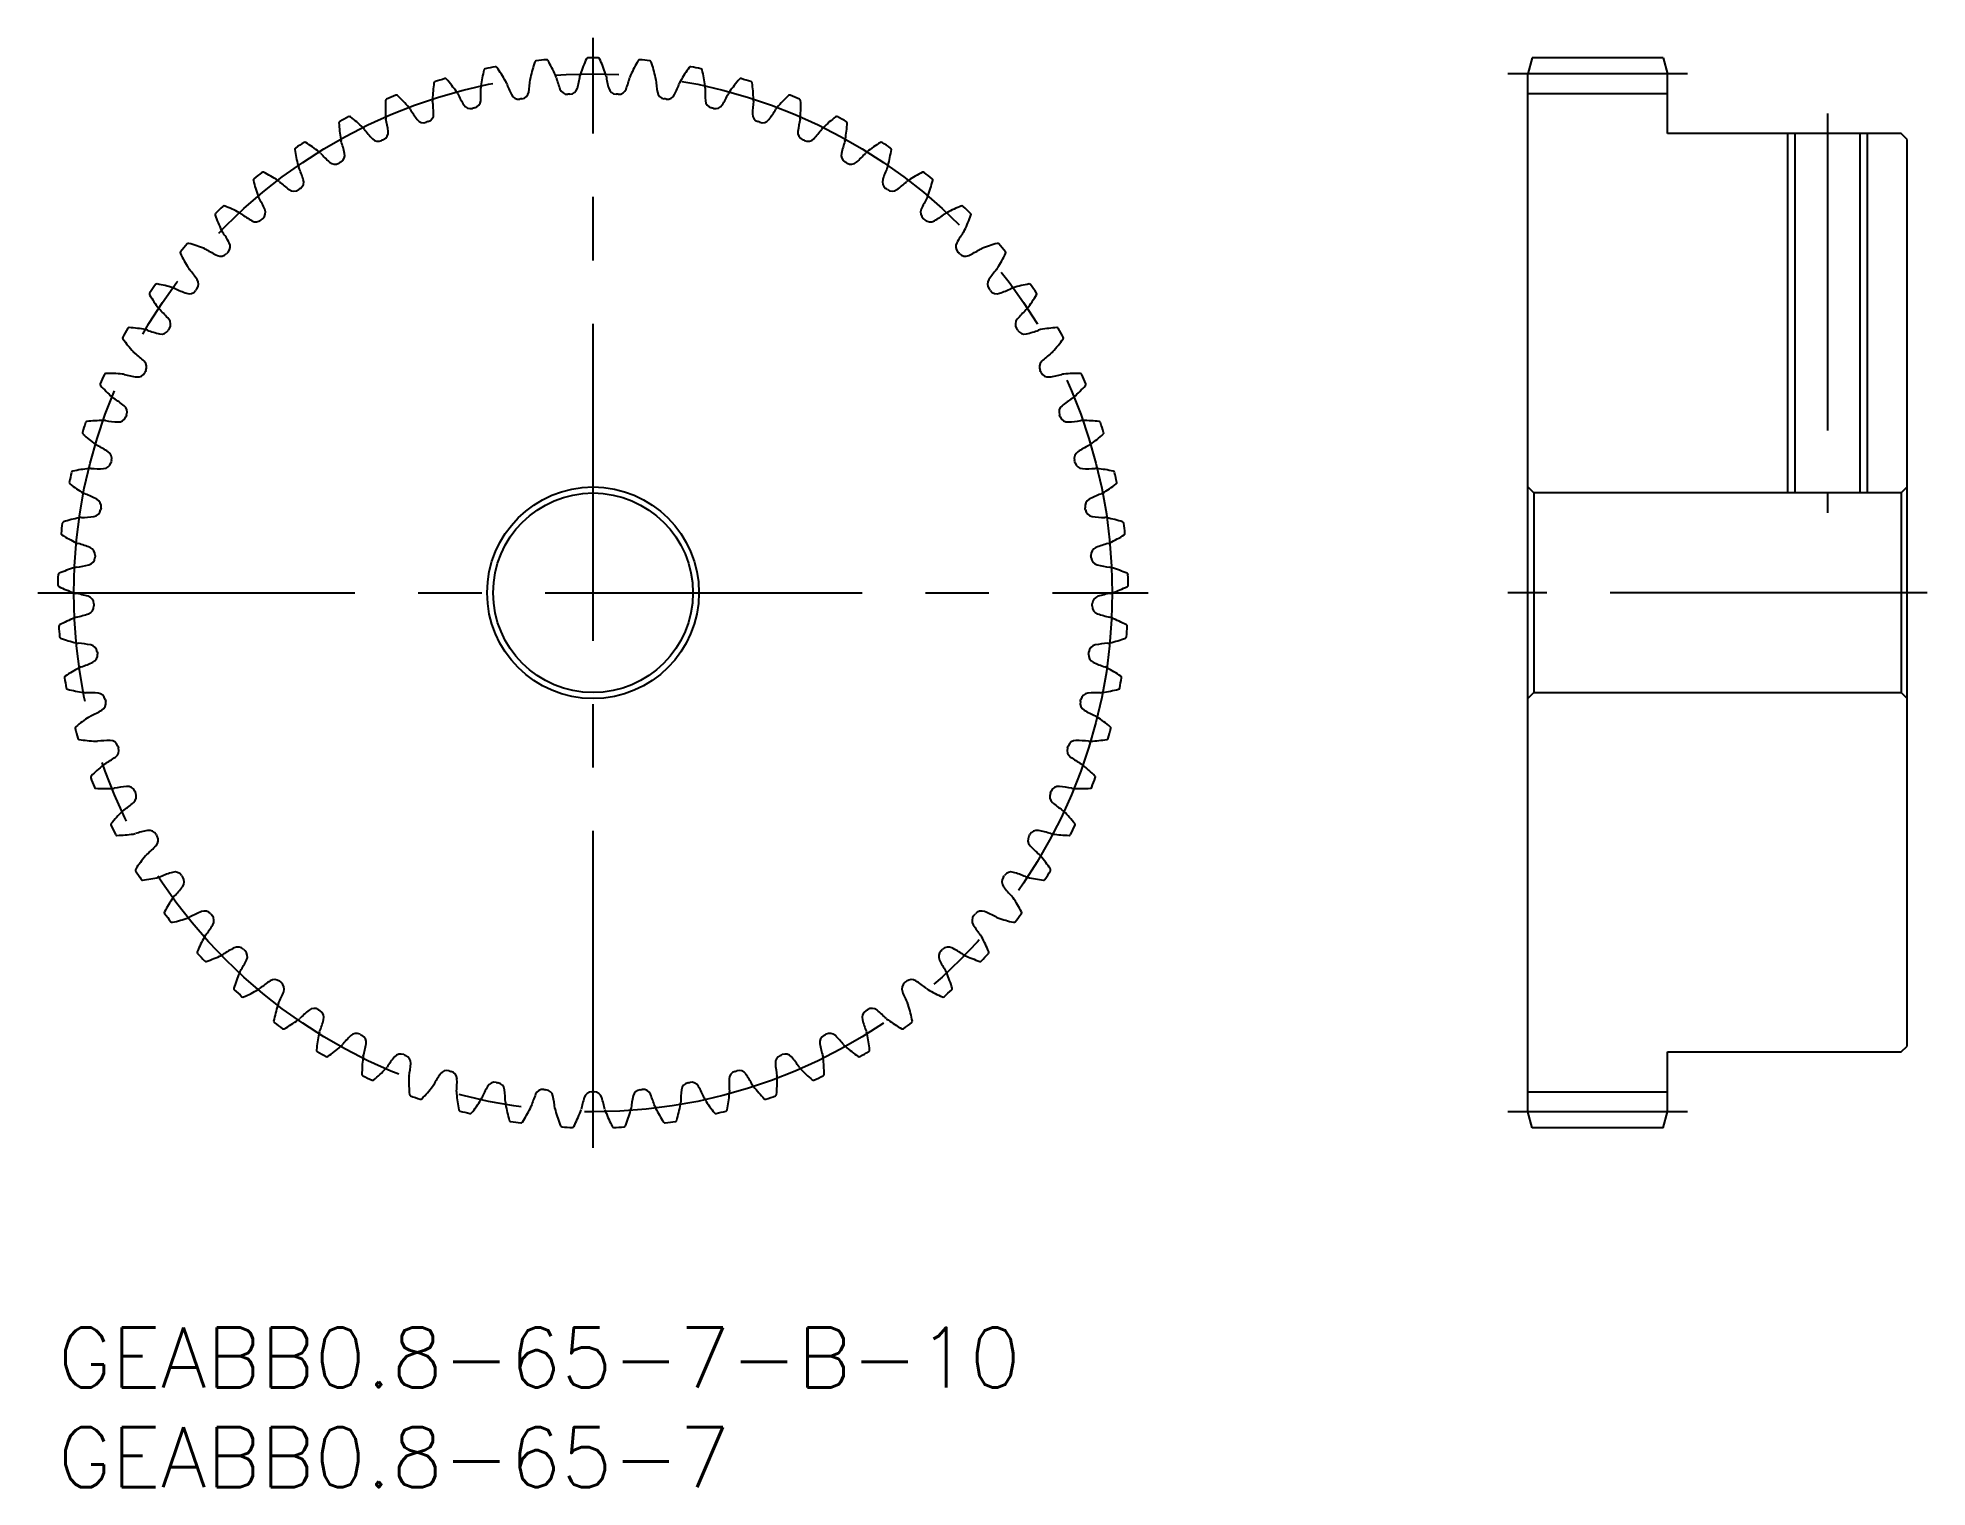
# Model space of a CAD drawing. Extents: x -1 to 93.6, y -8 to 64.6.
import ezdxf

# ---------------------------------------------------------------- set-up
doc = ezdxf.new("R2010")
doc.units = 0
doc.header["$LTSCALE"] = 0.5
doc.linetypes.add('CENTER', pattern=[50.8, 31.75, -6.35, 6.35, -6.35])
for name, color, linetype in [('MSM_CENTER', 1, 'CENTER'), ('MSM_CONTINUOUS', 7, 'CONTINUOUS'), ('MSM_NARROW', 5, 'CONTINUOUS'), ('MSM_PART_NUMBER', 7, 'CONTINUOUS')]:
    doc.layers.add(name, color=color, linetype=linetype)
doc.styles.get("Standard").update_dxf_attribs({"font": 'txt.shx', "height": 3, "bigfont": 'bigfont.shx'})

# ---------------------------------------------------------------- blocks, each defined once
blk = doc.blocks.new('*U2')
at = {"layer": 'MSM_PART_NUMBER'}
blk.add_text('GEABB0.8-65-7-B-10', height=3, dxfattribs=at).set_placement((0, -3))
blk = doc.blocks.new('*U3')
at = {"layer": 'MSM_PART_NUMBER'}
blk.add_text('GEABB0.8-65-7', height=3, dxfattribs=at).set_placement((0, -8))

msp = doc.modelspace()

# ---------------------------------------------------------------- linework, layer by layer
at = {"layer": 'MSM_CENTER'}
for p, q in [((26.8, 9), (26.8, 64.6)), ((81.6, 62.8), (72.6, 62.8)), ((88.6, 60.8), (88.6, 40.8)), ((-1, 36.8), (54.6, 36.8)), ((93.6, 36.8), (72.6, 36.8)), ((81.6, 10.8), (72.6, 10.8))]:
    msp.add_line(p, q, dxfattribs=at)
msp.add_circle((26.8, 36.8), 26, dxfattribs=at)
at = {"layer": 'MSM_CONTINUOUS'}
for p, q in [((73.814, 63.6), (73.6, 62.8)), ((80.386, 63.6), (73.814, 63.6)), ((80.386, 63.6), (80.6, 62.8)), ((73.6, 10.8), (73.6, 62.8)), ((80.6, 59.8), (80.6, 62.8)), ((80.6, 61.8), (73.6, 61.8)), ((92.3, 59.8), (80.6, 59.8)), ((86.979, 59.8), (86.979, 41.8)), ((90.221, 59.8), (90.221, 41.8)), ((92.6, 59.5), (92.3, 59.8)), ((92.6, 14.1), (92.6, 59.5)), ((73.6, 42.1), (73.9, 41.8)), ((73.9, 41.8), (73.9, 31.8)), ((92.3, 41.8), (73.9, 41.8)), ((92.3, 41.8), (92.6, 42.1)), ((92.3, 41.8), (92.3, 31.8)), ((73.9, 31.8), (73.6, 31.5)), ((73.9, 31.8), (92.3, 31.8)), ((92.6, 31.5), (92.3, 31.8)), ((80.6, 10.8), (80.6, 13.8)), ((80.6, 13.8), (92.3, 13.8)), ((92.3, 13.8), (92.6, 14.1)), ((73.6, 11.8), (80.6, 11.8)), ((73.814, 10), (73.6, 10.8)), ((80.386, 10), (80.6, 10.8)), ((80.386, 10), (73.814, 10))]:
    msp.add_line(p, q, dxfattribs=at)
for radius in [5.3, 5]:
    msp.add_circle((26.8, 36.8), radius, dxfattribs=at)
for centre, radius, start, end in [((31.58, 60.772), 8.125, 161.16545, 166.92308), ((23.966, 63.369), 0.08, 96.08816, 161.16541), ((26.8, 36.8), 26.8, 94.98876, 96.08816), ((24.476, 63.419), 0.08, 29.91147, 94.98876), ((17.503, 59.407), 8.125, 24.15385, 29.91147), ((33.872, 60.199), 8.125, 155.62699, 161.38461), ((26.544, 63.519), 0.08, 90.5497, 155.62695), ((26.8, 36.8), 26.8, 89.4503, 90.5497), ((27.056, 63.519), 0.08, 24.37301, 89.4503), ((19.728, 60.199), 8.125, 18.61539, 24.37301), ((36.097, 59.407), 8.125, 150.08853, 155.84615), ((29.124, 63.419), 0.08, 85.01124, 150.08854), ((26.8, 36.8), 26.8, 83.91184, 85.01124), ((29.634, 63.369), 0.08, 18.83455, 83.91183), ((22.02, 60.772), 8.125, 13.07692, 18.83455), ((26.8, 36.8), 26.8, 106.06568, 107.16508), ((19.406, 62.476), 0.08, 40.9884, 106.06568), ((13.333, 57.2), 8.125, 35.23077, 40.9884), ((29.244, 61.122), 8.125, 166.70391, 172.46154), ((21.415, 62.972), 0.08, 101.62662, 166.70395), ((26.8, 36.8), 26.8, 100.52722, 101.62662), ((21.918, 63.07), 0.08, 35.44994, 100.52722), ((15.365, 58.404), 8.125, 29.69231, 35.44994), ((17.164, 62.923), 6.5, 350.74195, 356.29969), ((24.312, 62.46), 0.663, 166.92279, 176.29943), ((24.312, 62.46), 0.663, 14.77749, 24.15413), ((31.238, 64.287), 6.5, 194.77723, 200.33497), ((19.73, 63.731), 6.5, 345.20349, 350.76123), ((26.8, 62.581), 0.663, 161.38433, 170.76097), ((26.8, 62.581), 0.663, 9.23903, 18.61566), ((33.87, 63.731), 6.5, 189.23877, 194.79651), ((22.362, 64.287), 6.5, 339.66503, 345.22277), ((29.288, 62.46), 0.663, 155.84588, 165.22251), ((29.288, 62.46), 0.663, 3.70057, 13.07719), ((36.436, 62.923), 6.5, 183.70031, 189.25805), ((38.235, 58.404), 8.125, 144.55006, 150.30769), ((31.682, 63.07), 0.08, 79.47278, 144.55008), ((26.8, 36.8), 26.8, 78.37338, 79.47278), ((32.185, 62.972), 0.08, 13.29609, 78.37337), ((24.356, 61.122), 8.125, 7.53846, 13.29609), ((40.267, 57.2), 8.125, 139.0116, 144.76923), ((34.194, 62.476), 0.08, 73.93432, 139.01162), ((26.8, 36.8), 26.8, 72.83492, 73.93432), ((16.487, 61.45), 0.08, 112.70355, 177.78087), ((26.8, 36.8), 26.8, 111.60415, 112.70355), ((16.962, 61.643), 0.08, 46.52686, 111.60415), ((11.427, 55.805), 8.125, 40.76923, 46.52686), ((19.428, 61.504), 0.663, 177.99971, 187.37635), ((26.886, 61.244), 8.125, 172.24237, 178), ((18.914, 62.33), 0.08, 107.16508, 172.24241), ((19.428, 61.504), 0.663, 25.85442, 35.23105), ((25.874, 64.628), 6.5, 205.85415, 211.41189), ((14.688, 61.871), 6.5, 356.28041, 1.83815), ((21.847, 62.1), 0.663, 172.46125, 181.83789), ((21.847, 62.1), 0.663, 20.31595, 29.69259), ((28.564, 64.587), 6.5, 200.31569, 205.87343), ((23.076, 61.925), 0.4, 205.87343, 278.43164), ((26.8, 36.8), 25, 98.18382, 98.43157), ((23.184, 61.941), 0.4, 278.18382, 350.74196), ((25.518, 62.168), 0.4, 200.33497, 272.89304), ((26.8, 36.8), 25, 92.64535, 92.89311), ((25.628, 62.173), 0.4, 272.64535, 345.2035), ((27.972, 62.173), 0.4, 194.7965, 267.35458), ((26.8, 36.8), 25, 87.10689, 87.35465), ((28.082, 62.168), 0.4, 267.10689, 339.66503), ((30.416, 61.941), 0.4, 189.25804, 261.81625), ((26.8, 36.8), 25, 81.56843, 81.81618), ((30.524, 61.925), 0.4, 261.56843, 334.12657), ((25.036, 64.587), 6.5, 334.12657, 339.68431), ((31.753, 62.1), 0.663, 150.30742, 159.68405), ((31.753, 62.1), 0.663, 358.16211, 7.53873), ((38.912, 61.871), 6.5, 178.16185, 183.71959), ((27.726, 64.628), 6.5, 328.58811, 334.14585), ((34.172, 61.504), 0.663, 144.76896, 154.14558), ((34.686, 62.33), 0.08, 7.75763, 72.83491), ((26.714, 61.244), 8.125, 2, 7.75763), ((34.172, 61.504), 0.663, 352.62365, 2.00027), ((42.173, 55.805), 8.125, 133.47314, 139.23077), ((36.638, 61.643), 0.08, 68.39585, 133.47316), ((26.8, 36.8), 26.8, 67.29645, 68.39585), ((37.113, 61.45), 0.08, 2.21917, 67.29645), ((26.8, 36.8), 26.8, 117.14261, 118.24201), ((14.61, 60.577), 0.08, 52.06532, 117.14261), ((9.664, 54.232), 8.125, 46.30769, 52.06532), ((24.526, 61.138), 8.125, 177.78083, 183.53846), ((17.078, 60.678), 0.663, 183.53818, 192.91481), ((17.078, 60.678), 0.663, 31.39288, 40.76951), ((23.193, 64.409), 6.5, 211.39261, 216.95035), ((18.421, 60.778), 0.4, 289.26074, 1.81888), ((12.324, 60.585), 6.5, 1.81888, 7.37662), ((20.668, 61.449), 0.4, 211.41189, 283.96996), ((26.8, 36.8), 25, 103.72228, 103.97003), ((20.775, 61.475), 0.4, 283.72228, 356.28042), ((32.825, 61.475), 0.4, 183.71958, 256.27779), ((26.8, 36.8), 25, 76.02997, 76.27772), ((32.932, 61.449), 0.4, 256.02997, 328.58811), ((41.276, 60.585), 6.5, 172.62338, 178.18112), ((35.179, 60.778), 0.4, 178.18112, 250.73933), ((30.407, 64.409), 6.5, 323.04965, 328.60739), ((36.522, 60.678), 0.663, 139.2305, 148.60712), ((36.522, 60.678), 0.663, 347.08519, 356.46181), ((29.074, 61.138), 8.125, 356.46154, 2.21917), ((43.936, 54.232), 8.125, 127.93468, 133.69231), ((38.99, 60.577), 0.08, 62.85739, 127.93471), ((26.8, 36.8), 26.8, 61.75799, 62.85739), ((14.156, 60.339), 0.08, 118.24201, 183.31933), ((22.188, 60.805), 8.125, 183.31929, 189.07692), ((14.819, 59.628), 0.663, 36.93134, 46.30797), ((20.545, 63.932), 6.5, 216.93108, 222.48882), ((16.146, 59.858), 0.4, 294.7992, 7.35734), ((10.096, 59.077), 6.5, 7.35734, 12.91508), ((18.318, 60.742), 0.4, 216.95035, 289.50842), ((26.8, 36.8), 25, 109.26074, 109.50849), ((26.8, 36.8), 25, 70.49151, 70.73926), ((35.282, 60.742), 0.4, 250.49151, 323.04965), ((37.454, 59.858), 0.4, 172.64266, 245.20087), ((43.504, 59.077), 6.5, 167.08492, 172.64266), ((33.055, 63.932), 6.5, 317.51118, 323.06892), ((38.781, 59.628), 0.663, 133.69204, 143.06866), ((31.412, 60.805), 8.125, 350.92308, 356.68071), ((39.444, 60.339), 0.08, 356.68071, 61.75799), ((11.943, 59.009), 0.08, 123.78047, 188.85779), ((19.892, 60.248), 8.125, 188.85776, 194.61538), ((26.8, 36.8), 26.8, 122.68107, 123.78047), ((12.372, 59.29), 0.08, 57.60378, 122.68107), ((8.062, 52.497), 8.125, 51.84615, 57.60378), ((12.672, 58.365), 0.663, 42.4698, 51.84643), ((17.955, 63.201), 6.5, 222.46954, 228.02728), ((14.819, 59.628), 0.663, 189.07664, 198.45328), ((13.971, 58.722), 0.4, 300.33766, 12.8958), ((8.024, 57.36), 6.5, 12.8958, 18.45354), ((16.047, 59.811), 0.4, 222.48881, 295.04695), ((26.8, 36.8), 25, 114.7992, 115.04695), ((26.8, 36.8), 25, 64.95305, 65.2008), ((37.553, 59.811), 0.4, 244.95305, 317.51119), ((39.629, 58.722), 0.4, 167.1042, 239.66227), ((45.576, 57.36), 6.5, 161.54646, 167.1042), ((38.781, 59.628), 0.663, 341.54672, 350.92335), ((35.645, 63.201), 6.5, 311.97272, 317.53046), ((40.928, 58.365), 0.663, 128.15357, 137.5302), ((45.538, 52.497), 8.125, 122.39622, 128.15385), ((41.228, 59.29), 0.08, 57.31893, 122.39624), ((26.8, 36.8), 26.8, 56.21953, 57.31893), ((33.708, 60.248), 8.125, 345.38462, 351.14224), ((41.657, 59.009), 0.08, 351.14224, 56.21953), ((26.8, 36.8), 26.8, 128.21953, 129.31893), ((10.269, 57.792), 0.08, 63.14224, 128.21953), ((6.634, 50.615), 8.125, 57.38462, 63.14224), ((12.672, 58.365), 0.663, 194.61511, 203.99174), ((6.128, 55.452), 6.5, 18.43426, 23.992), ((13.876, 58.666), 0.4, 228.02727, 300.58535), ((26.8, 36.8), 25, 120.33766, 120.58542), ((26.8, 36.8), 25, 59.41458, 59.66234), ((39.724, 58.666), 0.4, 239.41458, 311.97273), ((47.472, 55.452), 6.5, 156.008, 161.56574), ((40.928, 58.365), 0.663, 336.00826, 345.38489), ((46.966, 50.615), 8.125, 116.85776, 122.61538), ((43.331, 57.792), 0.08, 51.78047, 116.85779), ((26.8, 36.8), 26.8, 50.68107, 51.78047), ((9.869, 57.471), 0.08, 129.31893, 194.39625), ((17.662, 59.472), 8.125, 194.39622, 200.15385), ((10.656, 56.901), 0.663, 48.00826, 57.38489), ((15.449, 62.224), 6.5, 228.008, 233.56574), ((11.826, 57.317), 0.4, 233.56573, 306.12388), ((26.8, 36.8), 25, 125.87612, 126.12388), ((11.915, 57.381), 0.4, 305.87612, 18.43427), ((41.685, 57.381), 0.4, 161.56573, 234.12381), ((26.8, 36.8), 25, 53.87612, 54.12388), ((41.774, 57.317), 0.4, 233.87612, 306.43427), ((38.151, 62.224), 6.5, 306.43426, 311.992), ((42.944, 56.901), 0.663, 122.61511, 131.99174), ((35.938, 59.472), 8.125, 339.84615, 345.60378), ((43.731, 57.471), 0.08, 345.60378, 50.68107), ((26.8, 36.8), 26.8, 133.75799, 134.85739), ((8.32, 56.099), 0.08, 68.68071, 133.75799), ((5.395, 48.605), 8.125, 62.92308, 68.68071), ((8.792, 55.249), 0.663, 53.54672, 62.92335), ((10.656, 56.901), 0.663, 200.15357, 209.5302), ((4.424, 53.37), 6.5, 23.97272, 29.53046), ((9.998, 55.849), 0.4, 311.41458, 23.97273), ((43.602, 55.849), 0.4, 156.02727, 228.58535), ((49.176, 53.37), 6.5, 150.46954, 156.02728), ((42.944, 56.901), 0.663, 330.4698, 339.84643), ((44.808, 55.249), 0.663, 117.07665, 126.45328), ((48.205, 48.605), 8.125, 111.31929, 117.07692), ((45.28, 56.099), 0.08, 46.24201, 111.31933), ((26.8, 36.8), 26.8, 45.14261, 46.24201), ((7.953, 55.741), 0.08, 134.85739, 199.93471), ((15.516, 58.484), 8.125, 199.93468, 205.69231), ((8.792, 55.249), 0.663, 205.69204, 215.06866), ((13.048, 61.01), 6.5, 233.54646, 239.1042), ((9.916, 55.776), 0.4, 239.1042, 311.66227), ((26.8, 36.8), 25, 131.41458, 131.66234), ((26.8, 36.8), 25, 48.33766, 48.58542), ((43.684, 55.776), 0.4, 228.33766, 300.8958), ((40.552, 61.01), 6.5, 300.8958, 306.45354), ((44.808, 55.249), 0.663, 324.93134, 334.30796), ((38.084, 58.484), 8.125, 334.30769, 340.06532), ((45.647, 55.741), 0.08, 340.06532, 45.14261), ((26.8, 36.8), 26.8, 139.29645, 140.39585), ((6.544, 54.225), 0.08, 74.21917, 139.29645), ((4.356, 46.484), 8.125, 68.46154, 74.21917), ((7.095, 53.425), 0.663, 59.08519, 68.46181), ((10.775, 59.57), 6.5, 239.08492, 244.64266), ((2.929, 51.133), 6.5, 29.51118, 35.06892), ((8.238, 54.138), 0.4, 316.95305, 29.51119), ((45.362, 54.138), 0.4, 150.48881, 223.04689), ((50.671, 51.133), 6.5, 144.93108, 150.48882), ((42.825, 59.57), 6.5, 295.35734, 300.91508), ((46.505, 53.425), 0.663, 111.53819, 120.91481), ((49.244, 46.484), 8.125, 105.78083, 111.53846), ((47.056, 54.225), 0.08, 40.70355, 105.78087), ((26.8, 36.8), 26.8, 39.60415, 40.70355), ((6.213, 53.833), 0.08, 140.39585, 205.47317), ((13.476, 57.294), 8.125, 205.47314, 211.23077), ((7.095, 53.425), 0.663, 211.2305, 220.60712), ((1.657, 48.762), 6.5, 35.04965, 40.60739), ((8.163, 54.058), 0.4, 244.64266, 317.20073), ((26.8, 36.8), 25, 136.95305, 137.2008), ((26.8, 36.8), 25, 42.7992, 43.04695), ((45.437, 54.058), 0.4, 222.7992, 295.35734), ((51.943, 48.762), 6.5, 139.39261, 144.95035), ((46.505, 53.425), 0.663, 319.39288, 328.7695), ((40.124, 57.294), 8.125, 328.76923, 334.52686), ((47.387, 53.833), 0.08, 334.52686, 39.60415), ((26.8, 36.8), 26.8, 144.83492, 145.93432), ((4.957, 52.189), 0.08, 79.75763, 144.83492), ((3.526, 44.272), 8.125, 74, 79.75763), ((5.583, 51.445), 0.663, 64.62365, 74.00028), ((8.653, 57.917), 6.5, 244.62338, 250.18112), ((6.651, 52.266), 0.4, 322.49151, 35.04965), ((46.949, 52.266), 0.4, 144.95035, 217.50856), ((44.947, 57.917), 6.5, 289.81888, 295.37662), ((48.017, 51.445), 0.663, 105.99973, 115.37635), ((50.074, 44.272), 8.125, 100.24237, 106), ((48.643, 52.189), 0.08, 35.16508, 100.2424), ((26.8, 36.8), 26.8, 34.06568, 35.16508), ((4.665, 51.767), 0.08, 145.93432, 211.01164), ((11.56, 55.912), 8.125, 211.0116, 216.76923), ((6.584, 52.178), 0.4, 250.18112, 322.73919), ((26.8, 36.8), 25, 142.49151, 142.73926), ((26.8, 36.8), 25, 37.26074, 37.50849), ((26.8, 36.8), 25, 37.26074, 37.50849), ((47.016, 52.178), 0.4, 217.26074, 289.81888), ((42.04, 55.912), 8.125, 323.23077, 328.9884), ((48.935, 51.767), 0.08, 328.9884, 34.06568), ((5.583, 51.445), 0.663, 216.76894, 226.14558), ((0.62, 46.28), 6.5, 40.58811, 46.14585), ((5.253, 50.249), 0.4, 328.02997, 40.58811), ((48.347, 50.249), 0.4, 139.41189, 211.9701), ((52.98, 46.28), 6.5, 133.85415, 139.41189), ((48.017, 51.445), 0.663, 313.85442, 323.23104), ((3.324, 49.561), 0.08, 151.47278, 216.5501), ((26.8, 36.8), 26.8, 150.37338, 151.47278), ((9.787, 54.352), 8.125, 216.55006, 222.30769), ((3.573, 50.009), 0.08, 85.29609, 150.37338), ((2.913, 41.991), 8.125, 79.53846, 85.29609), ((4.268, 49.329), 0.663, 70.16211, 79.53874), ((6.699, 56.067), 6.5, 250.16185, 255.71959), ((5.195, 50.155), 0.4, 255.71958, 328.27766), ((26.8, 36.8), 25, 148.02997, 148.27772), ((26.8, 36.8), 25, 31.72228, 31.97003), ((48.405, 50.155), 0.4, 211.72228, 284.28042), ((46.901, 56.067), 6.5, 284.28041, 289.83815), ((49.332, 49.329), 0.663, 100.46127, 109.83789), ((50.687, 41.991), 8.125, 94.70391, 100.46154), ((43.813, 54.352), 8.125, 317.69231, 323.44994), ((50.027, 50.009), 0.08, 29.62662, 94.70393), ((26.8, 36.8), 26.8, 28.52722, 29.62662), ((50.276, 49.561), 0.08, 323.44994, 28.52722), ((4.268, 49.329), 0.663, 222.30742, 231.68405), ((-0.173, 43.709), 6.5, 46.12657, 51.68431), ((4.055, 48.106), 0.4, 333.56843, 46.12657), ((49.545, 48.106), 0.4, 133.87343, 206.43164), ((53.773, 43.709), 6.5, 128.31569, 133.87343), ((49.332, 49.329), 0.663, 308.31595, 317.69258), ((26.8, 36.8), 26.8, 155.91184, 157.01124), ((2.407, 47.706), 0.08, 90.83455, 155.91184), ((2.524, 39.661), 8.125, 85.07692, 90.83455), ((3.164, 47.096), 0.663, 75.70057, 85.0772), ((4.934, 54.037), 6.5, 255.70031, 261.25805), ((4.006, 48.008), 0.4, 261.25804, 333.81612), ((26.8, 36.8), 25, 153.56843, 153.81618), ((26.8, 36.8), 25, 26.18382, 26.43157), ((49.594, 48.008), 0.4, 206.18382, 278.74196), ((48.666, 54.037), 6.5, 278.74195, 284.29969), ((50.436, 47.096), 0.663, 94.92281, 104.29943), ((51.076, 39.661), 8.125, 89.16545, 94.92308), ((51.193, 47.706), 0.08, 24.08816, 89.16547), ((26.8, 36.8), 26.8, 22.98876, 24.08816), ((2.202, 47.236), 0.08, 157.01124, 222.08855), ((8.172, 52.628), 8.125, 222.08853, 227.84615), ((3.164, 47.096), 0.663, 227.84587, 237.22251), ((-0.713, 41.073), 6.5, 51.66503, 57.22277), ((54.313, 41.073), 6.5, 122.77723, 128.33497), ((50.436, 47.096), 0.663, 302.77749, 312.15412), ((45.428, 52.628), 8.125, 312.15385, 317.91147), ((51.398, 47.236), 0.08, 317.91147, 22.98876), ((2.361, 37.305), 8.125, 90.61539, 96.37301), ((2.281, 44.767), 0.663, 81.23903, 90.61566), ((3.372, 51.846), 6.5, 261.23877, 266.79651), ((3.031, 45.756), 0.4, 266.7965, 339.35458), ((3.07, 45.858), 0.4, 339.10689, 51.66503), ((26.8, 36.8), 25, 159.10689, 159.35465), ((50.53, 45.858), 0.4, 128.33497, 200.89318), ((26.8, 36.8), 25, 20.64535, 20.89311), ((50.569, 45.756), 0.4, 200.64535, 273.2035), ((50.228, 51.846), 6.5, 273.20349, 278.76123), ((51.319, 44.767), 0.663, 89.38434, 98.76097), ((51.239, 37.305), 8.125, 83.62699, 89.38461), ((1.31, 44.813), 0.08, 162.5497, 227.62701), ((26.8, 36.8), 26.8, 161.4503, 162.5497), ((6.732, 50.756), 8.125, 227.62699, 233.38461), ((1.468, 45.3), 0.08, 96.37301, 161.4503), ((46.868, 50.756), 8.125, 306.61539, 312.37301), ((52.132, 45.3), 0.08, 18.5497, 83.62701), ((26.8, 36.8), 26.8, 17.4503, 18.5497), ((52.29, 44.813), 0.08, 312.37301, 17.4503), ((2.281, 44.767), 0.663, 233.38434, 242.76097), ((-0.997, 38.398), 6.5, 57.20349, 62.76123), ((2.307, 43.526), 0.4, 344.64535, 57.2035), ((51.293, 43.526), 0.4, 122.7965, 195.35458), ((54.597, 38.398), 6.5, 117.23877, 122.79651), ((51.319, 44.767), 0.663, 297.23903, 306.61566), ((26.8, 36.8), 26.8, 166.98876, 168.08816), ((0.766, 42.816), 0.08, 101.91147, 166.98876), ((2.427, 34.944), 8.125, 96.15385, 101.91147), ((1.627, 42.363), 0.663, 86.77749, 96.15412), ((2.029, 49.515), 6.5, 266.77723, 272.33497), ((2.278, 43.42), 0.4, 272.33497, 344.89304), ((26.8, 36.8), 25, 164.64535, 164.89311), ((26.8, 36.8), 25, 15.10689, 15.35465), ((51.322, 43.42), 0.4, 195.10689, 267.66503), ((51.571, 49.515), 6.5, 267.66503, 273.22277), ((51.973, 42.363), 0.663, 83.84588, 93.22251), ((51.173, 34.944), 8.125, 78.08853, 83.84615), ((52.834, 42.816), 0.08, 13.01124, 78.08855), ((26.8, 36.8), 26.8, 11.91184, 13.01124), ((0.655, 42.315), 0.08, 168.08816, 233.16548), ((5.478, 48.754), 8.125, 233.16545, 238.92308), ((1.627, 42.363), 0.663, 238.92279, 248.29943), ((-1.022, 35.708), 6.5, 62.74195, 68.29969), ((54.622, 35.708), 6.5, 111.70031, 117.25805), ((51.973, 42.363), 0.663, 291.70057, 301.07719), ((48.122, 48.754), 8.125, 301.07692, 306.83455), ((52.945, 42.315), 0.08, 306.83455, 11.91184), ((1.753, 41.022), 0.4, 277.87343, 350.4315), ((1.772, 41.13), 0.4, 350.18382, 62.74196), ((26.8, 36.8), 25, 170.18382, 170.43157), ((51.828, 41.13), 0.4, 117.25804, 189.81612), ((26.8, 36.8), 25, 9.56843, 9.81618), ((51.847, 41.022), 0.4, 189.56843, 262.12657), ((0.245, 39.766), 0.08, 173.62686, 238.70393), ((26.8, 36.8), 26.8, 172.52722, 173.62662), ((0.307, 40.275), 0.08, 107.44994, 172.52722), ((2.719, 32.6), 8.125, 101.69231, 107.44994), ((1.207, 39.908), 0.663, 92.31595, 101.69258), ((0.918, 47.065), 6.5, 272.31569, 277.87343), ((52.682, 47.065), 6.5, 262.12657, 267.68431), ((52.393, 39.908), 0.663, 78.30742, 87.68405), ((50.881, 32.6), 8.125, 72.55006, 78.30769), ((53.293, 40.275), 0.08, 7.47278, 72.55009), ((26.8, 36.8), 26.8, 6.37338, 7.47278), ((53.355, 39.766), 0.08, 301.29609, 6.37338), ((4.424, 46.641), 8.125, 238.70391, 244.46154), ((1.207, 39.908), 0.663, 244.46127, 253.83789), ((-0.787, 33.028), 6.5, 68.28041, 73.83815), ((1.471, 38.695), 0.4, 355.72228, 68.28042), ((52.129, 38.695), 0.4, 111.71958, 184.27766), ((54.387, 33.028), 6.5, 106.16185, 111.71959), ((52.393, 39.908), 0.663, 286.16211, 295.53873), ((49.176, 46.641), 8.125, 295.53846, 301.29609), ((3.237, 30.296), 8.125, 107.23077, 112.9884), ((1.027, 37.423), 0.663, 97.85442, 107.23104), ((0.048, 44.519), 6.5, 277.85415, 283.41189), ((1.463, 38.585), 0.4, 283.41189, 355.97003), ((26.8, 36.8), 25, 175.72228, 175.97003), ((26.8, 36.8), 25, 4.02997, 4.27772), ((52.137, 38.585), 0.4, 184.02997, 256.58811), ((53.552, 44.519), 6.5, 256.58811, 262.14585), ((52.573, 37.423), 0.663, 72.76896, 82.14558), ((50.363, 30.296), 8.125, 67.0116, 72.76923), ((26.8, 36.8), 26.8, 178.06568, 179.16508), ((0.083, 37.189), 0.08, 179.16508, 244.2424), ((0.095, 37.702), 0.08, 112.9884, 178.06568), ((3.579, 44.435), 8.125, 244.24237, 250), ((50.021, 44.435), 8.125, 290, 295.75763), ((53.505, 37.702), 0.08, 1.93432, 67.01163), ((53.517, 37.189), 0.08, 295.75763, 0.83492), ((26.8, 36.8), 26.8, 0.83492, 1.93432), ((1.027, 37.423), 0.663, 249.99973, 259.37635), ((-0.294, 30.383), 6.5, 73.81888, 79.37662), ((1.406, 36.241), 0.4, 1.26074, 73.81888), ((1.409, 36.131), 0.4, 288.95035, 1.50849), ((26.8, 36.8), 25, 181.26074, 181.50849), ((26.8, 36.8), 25, 358.49151, 358.73926), ((52.191, 36.131), 0.4, 178.49151, 251.04965), ((52.194, 36.241), 0.4, 106.18112, 178.73919), ((53.894, 30.383), 6.5, 100.62338, 106.18112), ((52.573, 37.423), 0.663, 280.62365, 290.00027), ((0.133, 35.12), 0.08, 118.52686, 183.60415), ((26.8, 36.8), 26.8, 183.60415, 184.70355), ((3.975, 28.052), 8.125, 112.76923, 118.52686), ((1.087, 34.933), 0.663, 103.39288, 112.7695), ((-0.572, 41.901), 6.5, 283.39261, 288.95035), ((54.172, 41.901), 6.5, 251.04965, 256.60739), ((52.513, 34.933), 0.663, 67.2305, 76.60712), ((49.625, 28.052), 8.125, 61.47314, 67.23077), ((53.467, 35.12), 0.08, 356.39585, 61.47317), ((26.8, 36.8), 26.8, 355.29645, 356.39585), ((0.17, 34.609), 0.08, 184.70355, 249.78085), ((2.95, 42.158), 8.125, 249.78083, 255.53846), ((1.087, 34.933), 0.663, 255.53819, 264.91481), ((0.452, 27.798), 6.5, 79.35734, 84.91508), ((1.579, 33.793), 0.4, 6.7992, 79.35734), ((52.021, 33.793), 0.4, 100.64266, 173.20073), ((53.148, 27.798), 6.5, 95.08492, 100.64266), ((52.513, 34.933), 0.663, 275.08519, 284.46181), ((50.65, 42.158), 8.125, 284.46154, 290.21917), ((53.43, 34.609), 0.08, 290.21917, 355.29645), ((-0.937, 39.235), 6.5, 288.93108, 294.48882), ((1.592, 33.684), 0.4, 294.48881, 7.04695), ((26.8, 36.8), 25, 186.7992, 187.04695), ((52.008, 33.684), 0.4, 172.95305, 245.51119), ((26.8, 36.8), 25, 352.95305, 353.2008), ((54.537, 39.235), 6.5, 245.51118, 251.06892), ((0.419, 32.554), 0.08, 124.06532, 189.14261), ((26.8, 36.8), 26.8, 189.14261, 190.24201), ((4.926, 25.89), 8.125, 118.30769, 124.06532), ((1.387, 32.46), 0.663, 108.93134, 118.30796), ((52.213, 32.46), 0.663, 61.69204, 71.06866), ((48.674, 25.89), 8.125, 55.93468, 61.69231), ((26.8, 36.8), 26.8, 349.75799, 350.85739), ((53.181, 32.554), 0.08, 350.85739, 55.93471), ((0.506, 32.049), 0.08, 190.24201, 255.31932), ((2.545, 39.831), 8.125, 255.31929, 261.07692), ((1.387, 32.46), 0.663, 261.07665, 270.45328), ((1.444, 25.297), 6.5, 84.8958, 90.45354), ((1.987, 31.373), 0.4, 12.33766, 84.8958), ((2.01, 31.265), 0.4, 300.02727, 12.58542), ((26.8, 36.8), 25, 192.33766, 192.58542), ((51.59, 31.265), 0.4, 167.41458, 239.97273), ((26.8, 36.8), 25, 347.41458, 347.66234), ((51.613, 31.373), 0.4, 95.1042, 167.66227), ((52.156, 25.297), 6.5, 89.54646, 95.1042), ((52.213, 32.46), 0.663, 269.54672, 278.92335), ((51.055, 39.831), 8.125, 278.92308, 284.68071), ((53.094, 32.049), 0.08, 284.68071, 349.75799), ((6.081, 23.83), 8.125, 123.84615, 129.60378), ((1.925, 30.027), 0.663, 114.4698, 123.84643), ((-1.042, 36.547), 6.5, 294.46954, 300.02728), ((54.642, 36.547), 6.5, 239.97272, 245.53046), ((51.675, 30.027), 0.663, 56.15357, 65.5302), ((47.519, 23.83), 8.125, 50.39622, 56.15385), ((0.952, 30.028), 0.08, 129.60378, 194.68107), ((26.8, 36.8), 26.8, 194.68107, 195.78047), ((1.087, 29.533), 0.08, 195.78071, 260.85778), ((2.365, 37.476), 8.125, 260.85776, 266.61538), ((1.925, 30.027), 0.663, 266.61511, 275.99174), ((2.672, 22.903), 6.5, 90.43426, 95.992), ((2.626, 29.003), 0.4, 17.87612, 90.43427), ((50.974, 29.003), 0.4, 89.56573, 162.12381), ((50.928, 22.903), 6.5, 84.008, 89.56574), ((51.675, 30.027), 0.663, 264.00826, 273.38489), ((51.235, 37.476), 8.125, 273.38462, 279.14224), ((52.513, 29.533), 0.08, 279.14224, 344.21953), ((26.8, 36.8), 26.8, 344.21953, 345.31893), ((52.648, 30.028), 0.08, 345.31893, 50.39625), ((-0.888, 33.861), 6.5, 300.008, 305.56574), ((2.66, 28.899), 0.4, 305.56573, 18.12388), ((26.8, 36.8), 25, 197.87612, 198.12388), ((50.94, 28.899), 0.4, 161.87612, 234.43427), ((26.8, 36.8), 25, 341.87612, 342.12388), ((54.488, 33.861), 6.5, 234.43426, 239.992), ((1.727, 27.565), 0.08, 135.14224, 200.21953), ((26.8, 36.8), 26.8, 200.21953, 201.31893), ((7.429, 21.891), 8.125, 129.38462, 135.14224), ((2.695, 27.658), 0.663, 120.00826, 129.38489), ((50.905, 27.658), 0.663, 50.61511, 59.99174), ((46.171, 21.891), 8.125, 44.85776, 50.61538), ((26.8, 36.8), 26.8, 338.68107, 339.78047), ((51.873, 27.565), 0.08, 339.78047, 44.85779), ((1.908, 27.086), 0.08, 201.31893, 266.39624), ((2.414, 35.115), 8.125, 266.39622, 272.15385), ((2.695, 27.658), 0.663, 272.15357, 281.5302), ((4.126, 20.64), 6.5, 95.97272, 101.53046), ((3.492, 26.707), 0.4, 23.41458, 95.97273), ((3.535, 26.606), 0.4, 311.1042, 23.66227), ((26.8, 36.8), 25, 203.41458, 203.66234), ((50.065, 26.606), 0.4, 156.33766, 228.8958), ((26.8, 36.8), 25, 336.33766, 336.58542), ((50.108, 26.707), 0.4, 84.02727, 156.58535), ((49.474, 20.64), 6.5, 78.46954, 84.02728), ((50.905, 27.658), 0.663, 258.4698, 267.84643), ((51.186, 35.115), 8.125, 267.84615, 273.60378), ((51.692, 27.086), 0.08, 273.60378, 338.68107), ((8.959, 20.091), 8.125, 134.92308, 140.68071), ((3.689, 25.374), 0.663, 125.54672, 134.92335), ((-0.475, 31.202), 6.5, 305.54646, 311.1042), ((54.075, 31.202), 6.5, 228.8958, 234.45354), ((49.911, 25.374), 0.663, 45.07665, 54.45328), ((44.641, 20.091), 8.125, 39.31929, 45.07692), ((2.735, 25.188), 0.08, 140.68071, 205.75799), ((26.8, 36.8), 26.8, 205.75799, 206.85739), ((2.962, 24.729), 0.08, 206.85739, 271.93471), ((2.691, 32.769), 8.125, 271.93468, 277.69231), ((3.689, 25.374), 0.663, 277.69202, 287.06866), ((5.792, 18.527), 6.5, 101.51118, 107.06892), ((4.575, 24.504), 0.4, 28.95305, 101.51119), ((4.628, 24.408), 0.4, 316.64266, 29.20073), ((26.8, 36.8), 25, 208.95305, 209.2008), ((48.972, 24.408), 0.4, 150.7992, 223.35734), ((26.8, 36.8), 25, 330.7992, 331.04695), ((49.025, 24.504), 0.4, 78.48881, 151.04689), ((47.808, 18.527), 6.5, 72.93108, 78.48882), ((49.911, 25.374), 0.663, 252.93134, 262.30796), ((50.909, 32.769), 8.125, 262.30769, 268.06532), ((50.638, 24.729), 0.08, 268.06532, 333.14261), ((26.8, 36.8), 26.8, 333.14261, 334.24201), ((50.865, 25.188), 0.08, 334.24201, 39.31933), ((4.9, 23.197), 0.663, 131.08519, 140.46181), ((0.193, 28.596), 6.5, 311.08492, 316.64266), ((53.407, 28.596), 6.5, 223.35734, 228.91508), ((48.7, 23.197), 0.663, 39.53819, 48.91481), ((3.968, 22.92), 0.08, 146.21917, 211.29645), ((26.8, 36.8), 26.8, 211.29645, 212.39585), ((10.655, 18.447), 8.125, 140.46154, 146.21917), ((7.654, 16.584), 6.5, 107.04965, 112.60739), ((5.865, 22.416), 0.4, 34.49151, 107.04965), ((47.735, 22.416), 0.4, 72.95035, 145.50842), ((45.946, 16.584), 6.5, 67.39261, 72.95035), ((42.945, 18.447), 8.125, 33.78083, 39.53846), ((26.8, 36.8), 26.8, 327.60415, 328.70355), ((49.632, 22.92), 0.08, 328.70355, 33.78086), ((4.239, 22.484), 0.08, 212.39585, 277.47317), ((3.192, 30.461), 8.125, 277.47314, 283.23077), ((4.9, 23.197), 0.663, 283.2305, 292.60712), ((1.109, 26.066), 6.5, 316.62338, 322.18112), ((26.8, 36.8), 25, 214.49151, 214.73926), ((5.927, 22.326), 0.4, 322.18112, 34.73919), ((47.673, 22.326), 0.4, 145.26074, 217.81888), ((26.8, 36.8), 25, 325.26074, 325.50849), ((52.491, 26.066), 6.5, 217.81888, 223.37662), ((48.7, 23.197), 0.663, 247.39288, 256.7695), ((50.408, 30.461), 8.125, 256.76923, 262.52686), ((49.361, 22.484), 0.08, 262.52686, 327.60415), ((5.414, 20.781), 0.08, 151.75763, 216.83492), ((12.501, 16.974), 8.125, 146, 151.75763), ((6.315, 21.147), 0.663, 136.62365, 146.00027), ((9.694, 14.831), 6.5, 112.58811, 118.14585), ((7.351, 20.463), 0.4, 40.02997, 112.58811), ((46.249, 20.463), 0.4, 67.41189, 139.96996), ((43.906, 14.831), 6.5, 61.85415, 67.41189), ((47.285, 21.147), 0.663, 33.99973, 43.37635), ((41.099, 16.974), 8.125, 28.24237, 34), ((48.186, 20.781), 0.08, 323.16508, 28.2424), ((26.8, 36.8), 26.8, 216.83492, 217.93432), ((5.726, 20.374), 0.08, 217.93432, 283.01163), ((3.914, 28.212), 8.125, 283.0116, 288.76923), ((6.315, 21.147), 0.663, 288.76894, 298.14558), ((2.265, 23.637), 6.5, 322.16185, 327.71959), ((26.8, 36.8), 25, 220.02997, 220.27772), ((7.422, 20.379), 0.4, 327.71958, 40.27766), ((46.178, 20.379), 0.4, 139.72228, 212.28042), ((51.335, 23.637), 6.5, 212.28041, 217.83815), ((26.8, 36.8), 25, 319.72228, 319.97003), ((47.285, 21.147), 0.663, 241.85442, 251.23104), ((49.686, 28.212), 8.125, 251.23077, 256.9884), ((47.874, 20.374), 0.08, 256.9884, 322.06568), ((26.8, 36.8), 26.8, 322.06568, 323.16508), ((14.482, 15.687), 8.125, 151.53846, 157.29609), ((7.922, 19.243), 0.663, 142.16211, 151.53873), ((11.894, 13.283), 6.5, 118.12657, 123.68431), ((9.019, 18.662), 0.4, 45.56843, 118.12657), ((26.8, 36.8), 25, 225.56843, 225.81618), ((26.8, 36.8), 25, 314.18382, 314.43157), ((44.581, 18.662), 0.4, 61.87343, 134.4315), ((41.706, 13.283), 6.5, 56.31569, 61.87343), ((45.678, 19.243), 0.663, 28.46125, 37.83789), ((39.118, 15.687), 8.125, 22.70391, 28.46154), ((7.06, 18.792), 0.08, 157.29609, 222.37338), ((26.8, 36.8), 26.8, 222.37338, 223.47278), ((7.409, 18.416), 0.08, 223.47278, 288.55009), ((4.85, 26.043), 8.125, 288.55006, 294.30769), ((7.922, 19.243), 0.663, 294.30741, 303.68405), ((3.65, 21.33), 6.5, 327.70031, 333.25805), ((9.097, 18.585), 0.4, 333.25804, 45.81618), ((44.503, 18.585), 0.4, 134.18382, 206.74196), ((49.95, 21.33), 6.5, 206.74195, 212.29969), ((45.678, 19.243), 0.663, 236.31595, 245.69258), ((48.75, 26.043), 8.125, 245.69231, 251.44994), ((46.191, 18.416), 0.08, 251.44994, 316.52722), ((26.8, 36.8), 26.8, 316.52722, 317.62662), ((46.54, 18.792), 0.08, 317.62662, 22.70394), ((16.577, 14.596), 8.125, 157.07692, 162.83455), ((9.704, 17.503), 0.663, 147.70057, 157.07719), ((14.234, 11.954), 6.5, 123.66503, 129.22277), ((10.852, 17.031), 0.4, 51.10689, 123.66503), ((26.8, 36.8), 25, 231.10689, 231.35465), ((10.938, 16.962), 0.4, 338.7965, 51.35458), ((42.662, 16.962), 0.4, 128.64535, 201.2035), ((26.8, 36.8), 25, 308.64535, 308.89311), ((42.748, 17.031), 0.4, 56.33497, 128.89304), ((39.366, 11.954), 6.5, 50.77723, 56.33497), ((43.896, 17.503), 0.663, 22.92279, 32.29943), ((37.023, 14.596), 8.125, 17.16545, 22.92308), ((8.89, 16.971), 0.08, 162.83455, 227.91184), ((26.8, 36.8), 26.8, 227.91184, 229.01124), ((9.274, 16.631), 0.08, 229.01124, 294.08855), ((5.991, 23.975), 8.125, 294.08853, 299.84615), ((9.704, 17.503), 0.663, 299.84587, 309.22251), ((18.768, 13.713), 8.125, 162.61539, 168.37301), ((11.646, 15.943), 0.663, 153.23903, 162.61566), ((5.251, 19.168), 6.5, 333.23877, 338.79651), ((48.349, 19.168), 6.5, 201.20349, 206.76123), ((41.954, 15.943), 0.663, 17.38433, 26.76097), ((34.832, 13.713), 8.125, 11.62699, 17.38461), ((43.896, 17.503), 0.663, 230.77749, 240.15412), ((47.609, 23.975), 8.125, 240.15385, 245.91147), ((44.326, 16.631), 0.08, 245.91147, 310.98876), ((26.8, 36.8), 26.8, 310.98876, 312.08816), ((44.71, 16.971), 0.08, 312.08816, 17.16548), ((10.888, 15.335), 0.08, 168.37301, 233.4503), ((26.8, 36.8), 26.8, 233.4503, 234.5497), ((7.325, 22.027), 8.125, 299.62699, 305.38461), ((11.646, 15.943), 0.663, 305.38433, 314.76097), ((16.69, 10.857), 6.5, 129.20349, 134.76123), ((12.835, 15.584), 0.4, 56.64535, 129.2035), ((26.8, 36.8), 25, 236.64535, 236.89311), ((7.053, 17.171), 6.5, 338.77723, 344.33497), ((12.926, 15.524), 0.4, 344.33497, 56.89304), ((40.674, 15.524), 0.4, 123.10689, 195.66503), ((46.547, 17.171), 6.5, 195.66503, 201.22277), ((26.8, 36.8), 25, 303.10689, 303.35465), ((40.765, 15.584), 0.4, 50.7965, 123.35458), ((36.91, 10.857), 6.5, 45.23877, 50.79651), ((41.954, 15.943), 0.663, 225.23903, 234.61566), ((46.275, 22.027), 8.125, 234.61539, 240.37301), ((26.8, 36.8), 26.8, 305.4503, 306.5497), ((42.712, 15.335), 0.08, 306.5497, 11.62702), ((11.302, 15.033), 0.08, 234.5497, 299.62701), ((21.033, 13.046), 8.125, 168.15385, 173.91147), ((13.73, 14.578), 0.663, 158.77749, 168.15412), ((19.241, 10.002), 6.5, 134.74195, 140.29969), ((14.947, 14.335), 0.4, 62.18382, 134.74196), ((26.8, 36.8), 25, 242.18382, 242.43157), ((15.045, 14.284), 0.4, 349.87343, 62.4315), ((9.04, 15.356), 6.5, 344.31569, 349.87343), ((38.555, 14.284), 0.4, 117.56843, 190.12657), ((44.56, 15.356), 6.5, 190.12657, 195.68431), ((26.8, 36.8), 25, 297.56843, 297.81618), ((38.653, 14.335), 0.4, 45.25804, 117.81612), ((34.359, 10.002), 6.5, 39.70031, 45.25805), ((39.87, 14.578), 0.663, 11.84587, 21.22251), ((32.567, 13.046), 8.125, 6.08853, 11.84615), ((42.298, 15.033), 0.08, 240.37301, 305.4503), ((13.034, 13.899), 0.08, 173.91147, 238.98876), ((26.8, 36.8), 26.8, 238.98876, 240.08816), ((13.476, 13.639), 0.08, 240.08816, 305.16548), ((8.842, 20.216), 8.125, 305.16545, 310.92308), ((13.73, 14.578), 0.663, 310.92279, 320.29943), ((23.353, 12.6), 8.125, 173.69231, 179.44994), ((15.936, 13.42), 0.663, 164.31595, 173.69258), ((21.863, 9.398), 6.5, 140.28041, 145.83815), ((17.171, 13.296), 0.4, 67.72228, 140.28042), ((26.8, 36.8), 25, 247.72228, 247.97003), ((17.273, 13.255), 0.4, 355.41189, 67.96996), ((36.327, 13.255), 0.4, 112.02997, 184.58811), ((26.8, 36.8), 25, 292.02997, 292.27772), ((36.429, 13.296), 0.4, 39.71958, 112.27766), ((31.737, 9.398), 6.5, 34.16185, 39.71959), ((37.664, 13.42), 0.663, 6.30741, 15.68405), ((30.247, 12.6), 8.125, 0.55006, 6.30769), ((39.87, 14.578), 0.663, 219.70057, 229.07719), ((44.758, 20.216), 8.125, 229.07692, 234.83455), ((40.124, 13.639), 0.08, 234.83455, 299.91184), ((26.8, 36.8), 26.8, 299.91184, 301.01124), ((40.566, 13.899), 0.08, 301.01124, 6.08856), ((15.308, 12.677), 0.08, 179.44994, 244.52722), ((26.8, 36.8), 26.8, 244.52722, 245.62662), ((15.773, 12.461), 0.08, 245.62662, 310.70394), ((10.527, 18.56), 8.125, 310.70391, 316.46154), ((15.936, 13.42), 0.663, 316.46125, 325.83789), ((18.243, 12.481), 0.663, 169.85442, 179.23104), ((25.705, 12.38), 8.125, 179.23077, 184.9884), ((11.192, 13.742), 6.5, 349.85415, 355.41189), ((24.531, 9.049), 6.5, 145.81888, 151.37662), ((19.484, 12.476), 0.4, 73.26074, 145.81888), ((26.8, 36.8), 25, 253.26074, 253.50849), ((19.59, 12.445), 0.4, 0.95035, 73.50849), ((13.49, 12.344), 6.5, 355.39261, 0.95035), ((34.01, 12.445), 0.4, 106.49151, 179.04965), ((40.11, 12.344), 6.5, 179.04965, 184.60739), ((26.8, 36.8), 25, 286.49151, 286.73926), ((34.116, 12.476), 0.4, 34.18112, 106.73919), ((29.069, 9.049), 6.5, 28.62338, 34.18112), ((42.408, 13.742), 6.5, 184.58811, 190.14585), ((27.895, 12.38), 8.125, 355.0116, 0.76923), ((35.357, 12.481), 0.663, 0.76894, 10.14558), ((37.664, 13.42), 0.663, 214.16211, 223.53873), ((43.073, 18.56), 8.125, 223.53846, 229.29609), ((37.827, 12.461), 0.08, 229.29609, 294.37338), ((26.8, 36.8), 26.8, 294.37338, 295.47278), ((38.292, 12.677), 0.08, 295.47278, 0.5501), ((17.69, 11.681), 0.08, 184.9884, 250.06568), ((26.8, 36.8), 26.8, 250.06568, 251.16508), ((18.174, 11.511), 0.08, 251.16508, 316.24241), ((12.363, 17.075), 8.125, 316.24237, 322), ((18.243, 12.481), 0.663, 321.99971, 331.37635), ((20.63, 11.768), 0.663, 175.39288, 184.7695), ((28.066, 12.389), 8.125, 184.76923, 190.52686), ((14.334, 15.773), 8.125, 321.78083, 327.53846), ((20.63, 11.768), 0.663, 327.53818, 336.91481), ((27.22, 8.96), 6.5, 151.35734, 156.91508), ((21.866, 11.884), 0.4, 78.7992, 151.35734), ((26.8, 36.8), 25, 258.7992, 259.04695), ((21.974, 11.863), 0.4, 6.48881, 79.04695), ((15.913, 11.173), 6.5, 0.93108, 6.48882), ((29.905, 9.13), 6.5, 156.8958, 162.45354), ((24.294, 11.524), 0.4, 84.33766, 156.8958), ((26.8, 36.8), 25, 264.33766, 264.58542), ((24.403, 11.513), 0.4, 12.02727, 84.58535), ((18.437, 10.242), 6.5, 6.46954, 12.02728), ((32.561, 9.559), 6.5, 162.43426, 167.992), ((26.745, 11.4), 0.4, 89.87612, 162.43427), ((26.8, 36.8), 25, 269.87612, 270), ((26.8, 36.8), 25, 269.87612, 270.12388), ((26.855, 11.4), 0.4, 17.56573, 90.12381), ((21.039, 9.559), 6.5, 12.008, 17.56574), ((35.163, 10.242), 6.5, 167.97272, 173.53046), ((29.197, 11.513), 0.4, 95.41458, 167.97273), ((26.8, 36.8), 25, 275.41458, 275.66234), ((29.306, 11.524), 0.4, 23.1042, 95.66227), ((23.695, 9.13), 6.5, 17.54646, 23.1042), ((37.687, 11.173), 6.5, 173.51118, 179.06892), ((31.626, 11.863), 0.4, 100.95305, 173.51119), ((26.8, 36.8), 25, 280.95305, 281.2008), ((31.734, 11.884), 0.4, 28.64266, 101.20073), ((26.38, 8.96), 6.5, 23.08492, 28.64266), ((32.97, 11.768), 0.663, 203.08519, 212.46181), ((39.266, 15.773), 8.125, 212.46154, 218.21917), ((25.534, 12.389), 8.125, 349.47314, 355.23077), ((32.97, 11.768), 0.663, 355.23048, 4.60712), ((35.357, 12.481), 0.663, 208.62365, 218.00027), ((41.237, 17.075), 8.125, 218, 223.75763), ((35.426, 11.511), 0.08, 223.75763, 288.83492), ((26.8, 36.8), 26.8, 288.83492, 289.93432), ((35.91, 11.681), 0.08, 289.93432, 355.01164), ((20.157, 10.919), 0.08, 190.52686, 255.60415), ((26.8, 36.8), 26.8, 255.60415, 256.70355), ((20.655, 10.796), 0.08, 256.70355, 321.78087), ((23.075, 11.29), 0.663, 180.93134, 190.30796), ((30.417, 12.625), 8.125, 190.30769, 196.06532), ((16.422, 14.669), 8.125, 327.31929, 333.07692), ((23.075, 11.29), 0.663, 333.07664, 342.45328), ((25.554, 11.049), 0.663, 186.4698, 195.84643), ((32.733, 13.087), 8.125, 195.84615, 201.60378), ((18.606, 13.77), 8.125, 332.85776, 338.61538), ((25.554, 11.049), 0.663, 338.6151, 347.99174), ((28.046, 11.049), 0.663, 192.00826, 201.38489), ((34.994, 13.77), 8.125, 201.38462, 207.14224), ((20.867, 13.087), 8.125, 338.39622, 344.15384), ((28.046, 11.049), 0.663, 344.15356, 353.5302), ((30.525, 11.29), 0.663, 197.54672, 206.92335), ((37.178, 14.669), 8.125, 206.92308, 212.68071), ((23.183, 12.625), 8.125, 343.93468, 349.69231), ((30.525, 11.29), 0.663, 349.69202, 359.06866), ((32.945, 10.796), 0.08, 218.21917, 283.29645), ((26.8, 36.8), 26.8, 283.29645, 284.39585), ((33.443, 10.919), 0.08, 284.39585, 349.47318), ((22.686, 10.399), 0.08, 196.06532, 261.14261), ((26.8, 36.8), 26.8, 261.14261, 262.24201), ((23.193, 10.325), 0.08, 262.24201, 327.31933), ((25.253, 10.125), 0.08, 201.60378, 266.68107), ((26.8, 36.8), 26.8, 266.68107, 267.78047), ((25.765, 10.1), 0.08, 267.78047, 332.85779), ((27.835, 10.1), 0.08, 207.14224, 272.21953), ((26.8, 36.8), 26.8, 272.21953, 273.31893), ((28.347, 10.125), 0.08, 273.31893, 338.39625), ((30.407, 10.325), 0.08, 212.68071, 277.75799), ((26.8, 36.8), 26.8, 277.75799, 278.85739), ((30.914, 10.399), 0.08, 278.85739, 343.93472)]:
    msp.add_arc(centre, radius, start, end, dxfattribs=at)
at = {"layer": 'MSM_NARROW'}
for p, q in [((86.6, 59.8), (86.6, 41.8)), ((90.6, 59.8), (90.6, 41.8))]:
    msp.add_line(p, q, dxfattribs=at)

# ---------------------------------------------------------------- block references
at = {"layer": 'MSM_CONTINUOUS'}
for name in ['*U2', '*U3']:
    msp.add_blockref(name, (0, 0), dxfattribs=at)

doc.saveas('drawing.dxf')
